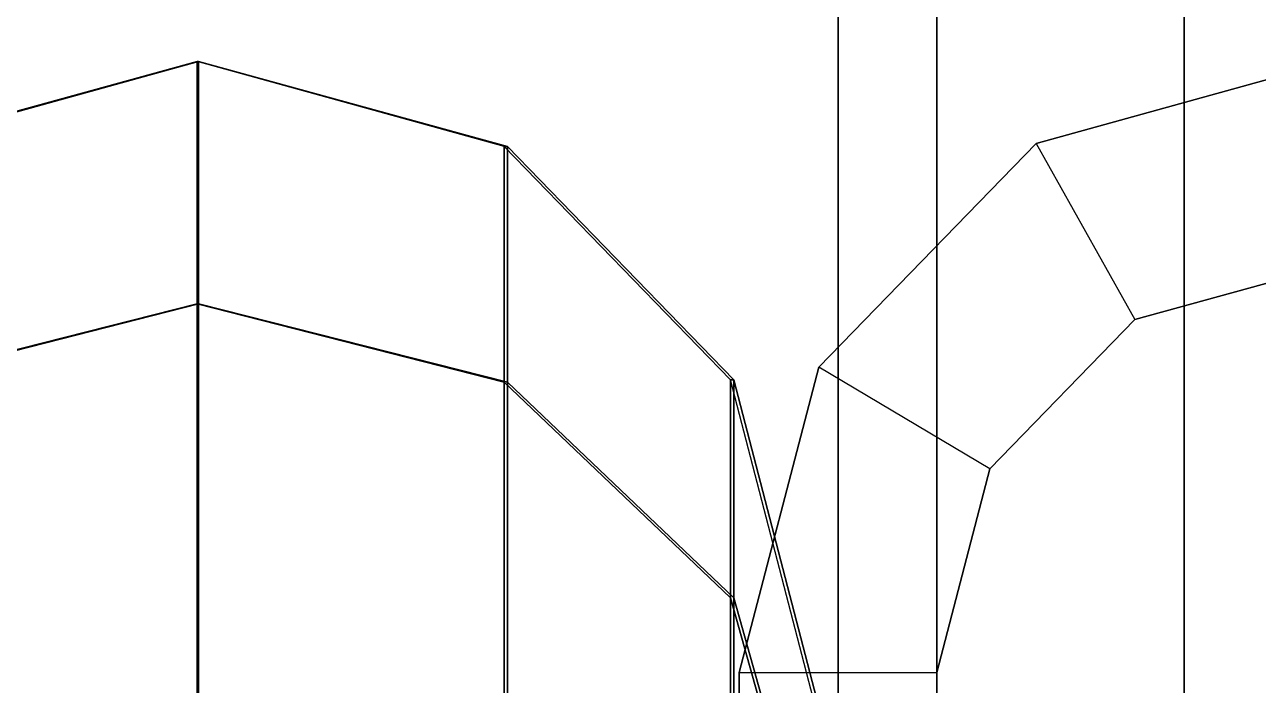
# Model space of a CAD drawing. Extents: x -5 to 335, y -500 to 0.
# Drawn here: x 161.76 to 185.99, y -47.25 to -34.28 of the extents above; entities that cross this region are included whole.
import ezdxf

# ---------------------------------------------------------------- set-up
doc = ezdxf.new("R2010")
doc.units = 0
doc.header["$MEASUREMENT"] = 0
doc.layers.add('ACESSORIO', color=7, linetype='CONTINUOUS')

msp = doc.modelspace()

# ---------------------------------------------------------------- linework, layer by layer
at = {"layer": 'ACESSORIO'}
for points in [[(177.74, -500, 4.07), (179.68, -500, 4.07), (179.68, 0, 4.07), (177.74, 0, 4.07)], [(179.68, -500, 4.07), (177.74, -500, 4.07), (177.74, 0, 4.07), (179.68, 0, 4.07)], [(177.74, -500, 56.98), (179.68, -500, 56.98), (179.68, 0, 56.98), (177.74, 0, 56.98)], [(177.74, -500, 56.98), (177.74, -500, 4.07), (177.74, 0, 4.07), (177.74, 0, 56.98)], [(179.68, -500, 4.07), (184.54, -500, 4.07), (184.54, 0, 4.07), (179.68, 0, 4.07)], [(179.68, -500, 6.1), (184.54, -500, 6.1), (184.54, 0, 6.1), (179.68, 0, 6.1)], [(179.68, -500, 54.94), (184.54, -500, 54.94), (184.54, 0, 54.94), (179.68, 0, 54.94)], [(179.68, -500, 56.98), (184.54, -500, 56.98), (184.54, 0, 56.98), (179.68, 0, 56.98)], [(179.68, -500, 56.98), (179.68, -500, 4.07), (179.68, 0, 4.07), (179.68, 0, 56.98)], [(184.54, 0, 4.07), (184.54, 0, 6.1), (184.54, -500, 6.1), (184.54, -500, 4.07)], [(184.54, 0, 56.98), (184.54, 0, 54.94), (184.54, -500, 54.94), (184.54, -500, 56.98)], [(159.15, -36.67, 1686.41), (165.18, -35, 1686.41), (165.15, -35, 78.22), (159.08, -36.67, 78.22)], [(159.08, -36.67, 78.22), (159.08, -41.3, 54.53), (165.15, -39.76, 53.88), (165.15, -35, 78.22)], [(159.15, -36.67, 1686.41), (159.15, -41.3, 1710.1), (165.18, -39.76, 1710.75), (165.18, -35, 1686.41)], [(165.15, -35, 78.22), (165.15, -39.76, 53.88), (171.18, -41.3, 54.53), (171.18, -36.67, 78.22)], [(165.18, -35, 1686.41), (171.25, -36.67, 1686.41), (171.18, -36.67, 78.22), (165.15, -35, 78.22)], [(165.18, -35, 1686.41), (165.18, -39.76, 1710.75), (171.25, -41.3, 1710.1), (171.25, -36.67, 1686.41)], [(187.45, -35, 122.09), (187.45, -35, 126.16), (181.63, -36.61, 126.16), (181.63, -36.61, 122.09)], [(181.63, -36.61, 122.09), (183.57, -40.07, 122.09), (187.45, -39, 122.09), (187.45, -35, 122.09)], [(181.63, -36.61, 126.16), (183.57, -40.07, 126.16), (187.45, -39, 126.16), (187.45, -35, 126.16)], [(187.45, -35, 170.93), (187.45, -35, 175), (181.63, -36.61, 175), (181.63, -36.61, 170.93)], [(181.63, -36.61, 170.93), (183.57, -40.07, 170.93), (187.45, -39, 170.93), (187.45, -35, 170.93)], [(181.63, -36.61, 175), (183.57, -40.07, 175), (187.45, -39, 175), (187.45, -35, 175)], [(187.45, -35, 219.77), (187.45, -35, 223.84), (181.63, -36.61, 223.84), (181.63, -36.61, 219.77)], [(181.63, -36.61, 219.77), (183.57, -40.07, 219.77), (187.45, -39, 219.77), (187.45, -35, 219.77)], [(181.63, -36.61, 223.84), (183.57, -40.07, 223.84), (187.45, -39, 223.84), (187.45, -35, 223.84)], [(187.45, -35, 442.59), (187.45, -35, 446.66), (181.63, -36.61, 446.66), (181.63, -36.61, 442.59)], [(181.63, -36.61, 442.59), (183.57, -40.07, 442.59), (187.45, -39, 442.59), (187.45, -35, 442.59)], [(181.63, -36.61, 446.66), (183.57, -40.07, 446.66), (187.45, -39, 446.66), (187.45, -35, 446.66)], [(181.63, -36.61, 495.49), (183.57, -40.07, 495.49), (187.45, -39, 495.49), (187.45, -35, 495.49)], [(181.63, -36.61, 491.42), (183.57, -40.07, 491.42), (187.45, -39, 491.42), (187.45, -35, 491.42)], [(187.45, -35, 491.42), (187.45, -35, 495.49), (181.63, -36.61, 495.49), (181.63, -36.61, 491.42)], [(187.45, -35, 540.26), (187.45, -35, 544.33), (181.63, -36.61, 544.33), (181.63, -36.61, 540.26)], [(181.63, -36.61, 540.26), (183.57, -40.07, 540.26), (187.45, -39, 540.26), (187.45, -35, 540.26)], [(181.63, -36.61, 544.33), (183.57, -40.07, 544.33), (187.45, -39, 544.33), (187.45, -35, 544.33)], [(181.63, -36.61, 767.15), (183.57, -40.07, 767.15), (187.45, -39, 767.15), (187.45, -35, 767.15)], [(181.63, -36.61, 763.08), (183.57, -40.07, 763.08), (187.45, -39, 763.08), (187.45, -35, 763.08)], [(187.45, -35, 763.08), (187.45, -35, 767.15), (181.63, -36.61, 767.15), (181.63, -36.61, 763.08)], [(187.45, -35, 811.92), (187.45, -35, 815.99), (181.63, -36.61, 815.99), (181.63, -36.61, 811.92)], [(181.63, -36.61, 811.92), (183.57, -40.07, 811.92), (187.45, -39, 811.92), (187.45, -35, 811.92)], [(181.63, -36.61, 815.99), (183.57, -40.07, 815.99), (187.45, -39, 815.99), (187.45, -35, 815.99)], [(181.63, -36.61, 864.83), (183.57, -40.07, 864.83), (187.45, -39, 864.83), (187.45, -35, 864.83)], [(181.63, -36.61, 860.76), (183.57, -40.07, 860.76), (187.45, -39, 860.76), (187.45, -35, 860.76)], [(187.45, -35, 860.76), (187.45, -35, 864.83), (181.63, -36.61, 864.83), (181.63, -36.61, 860.76)], [(187.45, -35, 1083.58), (187.45, -35, 1087.65), (181.63, -36.61, 1087.65), (181.63, -36.61, 1083.58)], [(181.63, -36.61, 1083.58), (183.57, -40.07, 1083.58), (187.45, -39, 1083.58), (187.45, -35, 1083.58)], [(181.63, -36.61, 1087.65), (183.57, -40.07, 1087.65), (187.45, -39, 1087.65), (187.45, -35, 1087.65)], [(181.63, -36.61, 1136.48), (183.57, -40.07, 1136.48), (187.45, -39, 1136.48), (187.45, -35, 1136.48)], [(181.63, -36.61, 1132.41), (183.57, -40.07, 1132.41), (187.45, -39, 1132.41), (187.45, -35, 1132.41)], [(187.45, -35, 1132.41), (187.45, -35, 1136.48), (181.63, -36.61, 1136.48), (181.63, -36.61, 1132.41)], [(187.45, -35, 1181.25), (187.45, -35, 1185.32), (181.63, -36.61, 1185.32), (181.63, -36.61, 1181.25)], [(181.63, -36.61, 1181.25), (183.57, -40.07, 1181.25), (187.45, -39, 1181.25), (187.45, -35, 1181.25)], [(181.63, -36.61, 1185.32), (183.57, -40.07, 1185.32), (187.45, -39, 1185.32), (187.45, -35, 1185.32)], [(181.63, -36.61, 1412.21), (183.57, -40.07, 1412.21), (187.45, -39, 1412.21), (187.45, -35, 1412.21)], [(181.63, -36.61, 1408.14), (183.57, -40.07, 1408.14), (187.45, -39, 1408.14), (187.45, -35, 1408.14)], [(187.45, -35, 1408.14), (187.45, -35, 1412.21), (181.63, -36.61, 1412.21), (181.63, -36.61, 1408.14)], [(187.45, -35, 1456.98), (187.45, -35, 1461.05), (181.63, -36.61, 1461.05), (181.63, -36.61, 1456.98)], [(181.63, -36.61, 1456.98), (183.57, -40.07, 1456.98), (187.45, -39, 1456.98), (187.45, -35, 1456.98)], [(181.63, -36.61, 1461.05), (183.57, -40.07, 1461.05), (187.45, -39, 1461.05), (187.45, -35, 1461.05)], [(181.63, -36.61, 1509.88), (183.57, -40.07, 1509.88), (187.45, -39, 1509.88), (187.45, -35, 1509.88)], [(181.63, -36.61, 1505.81), (183.57, -40.07, 1505.81), (187.45, -39, 1505.81), (187.45, -35, 1505.81)], [(187.45, -35, 1505.81), (187.45, -35, 1509.88), (181.63, -36.61, 1509.88), (181.63, -36.61, 1505.81)], [(171.25, -36.67, 1686.41), (175.69, -41.25, 1686.41), (175.63, -41.25, 78.22), (171.18, -36.67, 78.21)], [(171.18, -36.67, 78.22), (171.18, -41.3, 54.53), (175.63, -45.53, 56.32), (175.63, -41.25, 78.22)], [(171.25, -36.67, 1686.41), (171.25, -41.3, 1710.1), (175.69, -45.53, 1708.32), (175.69, -41.25, 1686.41)], [(181.63, -36.61, 175), (181.63, -36.61, 170.93), (177.36, -41, 170.93), (177.36, -41, 175)], [(181.63, -36.61, 126.16), (181.63, -36.61, 122.09), (177.36, -41, 122.09), (177.36, -41, 126.16)], [(180.72, -43, 126.16), (177.36, -41, 126.16), (181.63, -36.61, 126.16), (183.57, -40.07, 126.16)], [(180.72, -43, 122.09), (177.36, -41, 122.09), (181.63, -36.61, 122.09), (183.57, -40.07, 122.09)], [(180.72, -43, 170.93), (177.36, -41, 170.93), (181.63, -36.61, 170.93), (183.57, -40.07, 170.93)], [(180.72, -43, 175), (177.36, -41, 175), (181.63, -36.61, 175), (183.57, -40.07, 175)], [(181.63, -36.61, 223.84), (181.63, -36.61, 219.77), (177.36, -41, 219.77), (177.36, -41, 223.84)], [(180.72, -43, 219.77), (177.36, -41, 219.77), (181.63, -36.61, 219.77), (183.57, -40.07, 219.77)], [(180.72, -43, 223.84), (177.36, -41, 223.84), (181.63, -36.61, 223.84), (183.57, -40.07, 223.84)], [(181.63, -36.61, 446.66), (181.63, -36.61, 442.59), (177.36, -41, 442.59), (177.36, -41, 446.66)], [(180.72, -43, 442.59), (177.36, -41, 442.59), (181.63, -36.61, 442.59), (183.57, -40.07, 442.59)], [(180.72, -43, 446.66), (177.36, -41, 446.66), (181.63, -36.61, 446.66), (183.57, -40.07, 446.66)], [(181.63, -36.61, 544.33), (181.63, -36.61, 540.26), (177.36, -41, 540.26), (177.36, -41, 544.33)], [(181.63, -36.61, 495.49), (181.63, -36.61, 491.42), (177.36, -41, 491.42), (177.36, -41, 495.49)], [(180.72, -43, 495.49), (177.36, -41, 495.49), (181.63, -36.61, 495.49), (183.57, -40.07, 495.49)], [(180.72, -43, 491.42), (177.36, -41, 491.42), (181.63, -36.61, 491.42), (183.57, -40.07, 491.42)], [(180.72, -43, 540.26), (177.36, -41, 540.26), (181.63, -36.61, 540.26), (183.57, -40.07, 540.26)], [(180.72, -43, 544.33), (177.36, -41, 544.33), (181.63, -36.61, 544.33), (183.57, -40.07, 544.33)], [(181.63, -36.61, 864.83), (181.63, -36.61, 860.76), (177.36, -41, 860.76), (177.36, -41, 864.83)], [(181.63, -36.61, 815.99), (181.63, -36.61, 811.92), (177.36, -41, 811.92), (177.36, -41, 815.99)], [(181.63, -36.61, 767.15), (181.63, -36.61, 763.08), (177.36, -41, 763.08), (177.36, -41, 767.15)], [(180.72, -43, 767.15), (177.36, -41, 767.15), (181.63, -36.61, 767.15), (183.57, -40.07, 767.15)], [(180.72, -43, 763.08), (177.36, -41, 763.08), (181.63, -36.61, 763.08), (183.57, -40.07, 763.08)], [(180.72, -43, 811.92), (177.36, -41, 811.92), (181.63, -36.61, 811.92), (183.57, -40.07, 811.92)], [(180.72, -43, 815.99), (177.36, -41, 815.99), (181.63, -36.61, 815.99), (183.57, -40.07, 815.99)], [(180.72, -43, 864.83), (177.36, -41, 864.83), (181.63, -36.61, 864.83), (183.57, -40.07, 864.83)], [(180.72, -43, 860.76), (177.36, -41, 860.76), (181.63, -36.61, 860.76), (183.57, -40.07, 860.76)], [(181.63, -36.61, 1136.48), (181.63, -36.61, 1132.41), (177.36, -41, 1132.41), (177.36, -41, 1136.48)], [(181.63, -36.61, 1087.65), (181.63, -36.61, 1083.58), (177.36, -41, 1083.58), (177.36, -41, 1087.65)], [(180.72, -43, 1083.58), (177.36, -41, 1083.58), (181.63, -36.61, 1083.58), (183.57, -40.07, 1083.58)], [(180.72, -43, 1087.65), (177.36, -41, 1087.65), (181.63, -36.61, 1087.65), (183.57, -40.07, 1087.65)], [(180.72, -43, 1136.48), (177.36, -41, 1136.48), (181.63, -36.61, 1136.48), (183.57, -40.07, 1136.48)], [(180.72, -43, 1132.41), (177.36, -41, 1132.41), (181.63, -36.61, 1132.41), (183.57, -40.07, 1132.41)], [(181.63, -36.61, 1185.32), (181.63, -36.61, 1181.25), (177.36, -41, 1181.25), (177.36, -41, 1185.32)], [(180.72, -43, 1181.25), (177.36, -41, 1181.25), (181.63, -36.61, 1181.25), (183.57, -40.07, 1181.25)], [(180.72, -43, 1185.32), (177.36, -41, 1185.32), (181.63, -36.61, 1185.32), (183.57, -40.07, 1185.32)], [(181.63, -36.61, 1412.21), (181.63, -36.61, 1408.14), (177.36, -41, 1408.14), (177.36, -41, 1412.21)], [(180.72, -43, 1412.21), (177.36, -41, 1412.21), (181.63, -36.61, 1412.21), (183.57, -40.07, 1412.21)], [(180.72, -43, 1408.14), (177.36, -41, 1408.14), (181.63, -36.61, 1408.14), (183.57, -40.07, 1408.14)], [(181.63, -36.61, 1509.88), (181.63, -36.61, 1505.81), (177.36, -41, 1505.81), (177.36, -41, 1509.88)], [(181.63, -36.61, 1461.05), (181.63, -36.61, 1456.98), (177.36, -41, 1456.98), (177.36, -41, 1461.05)], [(180.72, -43, 1456.98), (177.36, -41, 1456.98), (181.63, -36.61, 1456.98), (183.57, -40.07, 1456.98)], [(180.72, -43, 1461.05), (177.36, -41, 1461.05), (181.63, -36.61, 1461.05), (183.57, -40.07, 1461.05)], [(180.72, -43, 1509.88), (177.36, -41, 1509.88), (181.63, -36.61, 1509.88), (183.57, -40.07, 1509.88)], [(180.72, -43, 1505.81), (177.36, -41, 1505.81), (181.63, -36.61, 1505.81), (183.57, -40.07, 1505.81)], [(183.57, -40.07, 126.16), (183.57, -40.07, 122.09), (187.45, -39, 122.09), (187.45, -39, 126.16)], [(183.57, -40.07, 175), (183.57, -40.07, 170.93), (187.45, -39, 170.93), (187.45, -39, 175)], [(183.57, -40.07, 223.84), (183.57, -40.07, 219.77), (187.45, -39, 219.77), (187.45, -39, 223.84)], [(183.57, -40.07, 446.66), (183.57, -40.07, 442.59), (187.45, -39, 442.59), (187.45, -39, 446.66)], [(183.57, -40.07, 495.49), (183.57, -40.07, 491.42), (187.45, -39, 491.42), (187.45, -39, 495.49)], [(183.57, -40.07, 544.33), (183.57, -40.07, 540.26), (187.45, -39, 540.26), (187.45, -39, 544.33)], [(183.57, -40.07, 767.15), (183.57, -40.07, 763.08), (187.45, -39, 763.08), (187.45, -39, 767.15)], [(183.57, -40.07, 864.83), (183.57, -40.07, 860.76), (187.45, -39, 860.76), (187.45, -39, 864.83)], [(183.57, -40.07, 815.99), (183.57, -40.07, 811.92), (187.45, -39, 811.92), (187.45, -39, 815.99)], [(183.57, -40.07, 1136.48), (183.57, -40.07, 1132.41), (187.45, -39, 1132.41), (187.45, -39, 1136.48)], [(183.57, -40.07, 1087.65), (183.57, -40.07, 1083.58), (187.45, -39, 1083.58), (187.45, -39, 1087.65)], [(183.57, -40.07, 1185.32), (183.57, -40.07, 1181.25), (187.45, -39, 1181.25), (187.45, -39, 1185.32)], [(183.57, -40.07, 1412.21), (183.57, -40.07, 1408.14), (187.45, -39, 1408.14), (187.45, -39, 1412.21)], [(183.57, -40.07, 1461.05), (183.57, -40.07, 1456.98), (187.45, -39, 1456.98), (187.45, -39, 1461.05)], [(183.57, -40.07, 1509.88), (183.57, -40.07, 1505.81), (187.45, -39, 1505.81), (187.45, -39, 1509.88)], [(159.08, -41.3, 54.53), (159.08, -54.49, 34.46), (165.15, -53.31, 33.25), (165.15, -39.76, 53.88)], [(159.15, -41.3, 1710.1), (159.15, -54.49, 1730.17), (165.18, -53.31, 1731.38), (165.18, -39.76, 1710.75)], [(165.15, -39.76, 53.88), (165.15, -53.31, 33.25), (171.18, -54.49, 34.46), (171.18, -41.3, 54.53)], [(165.18, -39.76, 1710.75), (165.18, -53.31, 1731.38), (171.25, -54.49, 1730.17), (171.25, -41.3, 1710.1)], [(180.72, -43, 122.09), (180.72, -43, 126.16), (183.57, -40.07, 126.16), (183.57, -40.07, 122.09)], [(180.72, -43, 170.93), (180.72, -43, 175), (183.57, -40.07, 175), (183.57, -40.07, 170.93)], [(180.72, -43, 219.77), (180.72, -43, 223.84), (183.57, -40.07, 223.84), (183.57, -40.07, 219.77)], [(180.72, -43, 442.59), (180.72, -43, 446.66), (183.57, -40.07, 446.66), (183.57, -40.07, 442.59)], [(180.72, -43, 491.42), (180.72, -43, 495.49), (183.57, -40.07, 495.49), (183.57, -40.07, 491.42)], [(180.72, -43, 540.26), (180.72, -43, 544.33), (183.57, -40.07, 544.33), (183.57, -40.07, 540.26)], [(180.72, -43, 763.08), (180.72, -43, 767.15), (183.57, -40.07, 767.15), (183.57, -40.07, 763.08)], [(180.72, -43, 811.92), (180.72, -43, 815.99), (183.57, -40.07, 815.99), (183.57, -40.07, 811.92)], [(180.72, -43, 860.76), (180.72, -43, 864.83), (183.57, -40.07, 864.83), (183.57, -40.07, 860.76)], [(180.72, -43, 1083.58), (180.72, -43, 1087.65), (183.57, -40.07, 1087.65), (183.57, -40.07, 1083.58)], [(180.72, -43, 1132.41), (180.72, -43, 1136.48), (183.57, -40.07, 1136.48), (183.57, -40.07, 1132.41)], [(180.72, -43, 1181.25), (180.72, -43, 1185.32), (183.57, -40.07, 1185.32), (183.57, -40.07, 1181.25)], [(180.72, -43, 1408.14), (180.72, -43, 1412.21), (183.57, -40.07, 1412.21), (183.57, -40.07, 1408.14)], [(180.72, -43, 1456.98), (180.72, -43, 1461.05), (183.57, -40.07, 1461.05), (183.57, -40.07, 1456.98)], [(180.72, -43, 1505.81), (180.72, -43, 1509.88), (183.57, -40.07, 1509.88), (183.57, -40.07, 1505.81)], [(177.36, -41, 219.77), (177.36, -41, 223.84), (175.8, -47, 223.84), (175.8, -47, 219.77)], [(175.8, -47, 219.77), (179.68, -47, 219.77), (180.72, -43, 219.77), (177.36, -41, 219.77)], [(175.8, -47, 223.84), (179.68, -47, 223.84), (180.72, -43, 223.84), (177.36, -41, 223.84)], [(175.8, -47, 126.16), (179.68, -47, 126.16), (180.72, -43, 126.16), (177.36, -41, 126.16)], [(175.8, -47, 122.09), (179.68, -47, 122.09), (180.72, -43, 122.09), (177.36, -41, 122.09)], [(177.36, -41, 122.09), (177.36, -41, 126.16), (175.8, -47, 126.16), (175.8, -47, 122.09)], [(177.36, -41, 170.93), (177.36, -41, 175), (175.8, -47, 175), (175.8, -47, 170.93)], [(175.8, -47, 170.93), (179.68, -47, 170.93), (180.72, -43, 170.93), (177.36, -41, 170.93)], [(175.8, -47, 175), (179.68, -47, 175), (180.72, -43, 175), (177.36, -41, 175)], [(175.8, -47, 495.49), (179.68, -47, 495.49), (180.72, -43, 495.49), (177.36, -41, 495.49)], [(175.8, -47, 491.42), (179.68, -47, 491.42), (180.72, -43, 491.42), (177.36, -41, 491.42)], [(177.36, -41, 491.42), (177.36, -41, 495.49), (175.8, -47, 495.49), (175.8, -47, 491.42)], [(177.36, -41, 540.26), (177.36, -41, 544.33), (175.8, -47, 544.33), (175.8, -47, 540.26)], [(175.8, -47, 540.26), (179.68, -47, 540.26), (180.72, -43, 540.26), (177.36, -41, 540.26)], [(175.8, -47, 544.33), (179.68, -47, 544.33), (180.72, -43, 544.33), (177.36, -41, 544.33)], [(177.36, -41, 442.59), (177.36, -41, 446.66), (175.8, -47, 446.66), (175.8, -47, 442.59)], [(175.8, -47, 442.59), (179.68, -47, 442.59), (180.72, -43, 442.59), (177.36, -41, 442.59)], [(175.8, -47, 446.66), (179.68, -47, 446.66), (180.72, -43, 446.66), (177.36, -41, 446.66)], [(175.8, -47, 767.15), (179.68, -47, 767.15), (180.72, -43, 767.15), (177.36, -41, 767.15)], [(175.8, -47, 763.08), (179.68, -47, 763.08), (180.72, -43, 763.08), (177.36, -41, 763.08)], [(177.36, -41, 763.08), (177.36, -41, 767.15), (175.8, -47, 767.15), (175.8, -47, 763.08)], [(177.36, -41, 811.92), (177.36, -41, 815.99), (175.8, -47, 815.99), (175.8, -47, 811.92)], [(175.8, -47, 811.92), (179.68, -47, 811.92), (180.72, -43, 811.92), (177.36, -41, 811.92)], [(175.8, -47, 815.99), (179.68, -47, 815.99), (180.72, -43, 815.99), (177.36, -41, 815.99)], [(175.8, -47, 864.83), (179.68, -47, 864.83), (180.72, -43, 864.83), (177.36, -41, 864.83)], [(175.8, -47, 860.76), (179.68, -47, 860.76), (180.72, -43, 860.76), (177.36, -41, 860.76)], [(177.36, -41, 860.76), (177.36, -41, 864.83), (175.8, -47, 864.83), (175.8, -47, 860.76)], [(177.36, -41, 1083.58), (177.36, -41, 1087.65), (175.8, -47, 1087.65), (175.8, -47, 1083.58)], [(175.8, -47, 1083.58), (179.68, -47, 1083.58), (180.72, -43, 1083.58), (177.36, -41, 1083.58)], [(175.8, -47, 1087.65), (179.68, -47, 1087.65), (180.72, -43, 1087.65), (177.36, -41, 1087.65)], [(175.8, -47, 1136.48), (179.68, -47, 1136.48), (180.72, -43, 1136.48), (177.36, -41, 1136.48)], [(175.8, -47, 1132.41), (179.68, -47, 1132.41), (180.72, -43, 1132.41), (177.36, -41, 1132.41)], [(177.36, -41, 1132.41), (177.36, -41, 1136.48), (175.8, -47, 1136.48), (175.8, -47, 1132.41)], [(175.8, -47, 1412.21), (179.68, -47, 1412.21), (180.72, -43, 1412.21), (177.36, -41, 1412.21)], [(175.8, -47, 1408.14), (179.68, -47, 1408.14), (180.72, -43, 1408.14), (177.36, -41, 1408.14)], [(177.36, -41, 1408.14), (177.36, -41, 1412.21), (175.8, -47, 1412.21), (175.8, -47, 1408.14)], [(177.36, -41, 1181.25), (177.36, -41, 1185.32), (175.8, -47, 1185.32), (175.8, -47, 1181.25)], [(175.8, -47, 1181.25), (179.68, -47, 1181.25), (180.72, -43, 1181.25), (177.36, -41, 1181.25)], [(175.8, -47, 1185.32), (179.68, -47, 1185.32), (180.72, -43, 1185.32), (177.36, -41, 1185.32)], [(175.8, -47, 1456.98), (179.68, -47, 1456.98), (180.72, -43, 1456.98), (177.36, -41, 1456.98)], [(175.8, -47, 1461.05), (179.68, -47, 1461.05), (180.72, -43, 1461.05), (177.36, -41, 1461.05)], [(177.36, -41, 1456.98), (177.36, -41, 1461.05), (175.8, -47, 1461.05), (175.8, -47, 1456.98)], [(175.8, -47, 1509.88), (179.68, -47, 1509.88), (180.72, -43, 1509.88), (177.36, -41, 1509.88)], [(175.8, -47, 1505.81), (179.68, -47, 1505.81), (180.72, -43, 1505.81), (177.36, -41, 1505.81)], [(177.36, -41, 1505.81), (177.36, -41, 1509.88), (175.8, -47, 1509.88), (175.8, -47, 1505.81)], [(171.18, -41.3, 54.53), (171.18, -54.49, 34.46), (175.63, -57.73, 37.75), (175.63, -45.53, 56.32)], [(171.25, -41.3, 1710.1), (171.25, -54.49, 1730.17), (175.69, -57.73, 1726.88), (175.69, -45.53, 1708.32)], [(175.69, -41.25, 1686.41), (177.32, -47.5, 1686.41), (177.25, -47.5, 78.22), (175.63, -41.25, 78.22)], [(175.63, -41.25, 78.22), (175.63, -45.53, 56.32), (177.25, -51.31, 58.75), (177.25, -47.5, 78.22)], [(175.69, -41.25, 1686.41), (175.69, -45.53, 1708.32), (177.32, -51.31, 1705.88), (177.32, -47.5, 1686.41)], [(179.68, -47, 223.84), (179.68, -47, 219.77), (180.72, -43, 219.77), (180.72, -43, 223.84)], [(179.68, -47, 126.16), (179.68, -47, 122.09), (180.72, -43, 122.09), (180.72, -43, 126.16)], [(179.68, -47, 175), (179.68, -47, 170.93), (180.72, -43, 170.93), (180.72, -43, 175)], [(179.68, -47, 495.49), (179.68, -47, 491.42), (180.72, -43, 491.42), (180.72, -43, 495.49)], [(179.68, -47, 544.33), (179.68, -47, 540.26), (180.72, -43, 540.26), (180.72, -43, 544.33)], [(179.68, -47, 446.66), (179.68, -47, 442.59), (180.72, -43, 442.59), (180.72, -43, 446.66)], [(179.68, -47, 767.15), (179.68, -47, 763.08), (180.72, -43, 763.08), (180.72, -43, 767.15)], [(179.68, -47, 815.99), (179.68, -47, 811.92), (180.72, -43, 811.92), (180.72, -43, 815.99)], [(179.68, -47, 864.83), (179.68, -47, 860.76), (180.72, -43, 860.76), (180.72, -43, 864.83)], [(179.68, -47, 1087.65), (179.68, -47, 1083.58), (180.72, -43, 1083.58), (180.72, -43, 1087.65)], [(179.68, -47, 1136.48), (179.68, -47, 1132.41), (180.72, -43, 1132.41), (180.72, -43, 1136.48)], [(179.68, -47, 1412.21), (179.68, -47, 1408.14), (180.72, -43, 1408.14), (180.72, -43, 1412.21)], [(179.68, -47, 1185.32), (179.68, -47, 1181.25), (180.72, -43, 1181.25), (180.72, -43, 1185.32)], [(179.68, -47, 1461.05), (179.68, -47, 1456.98), (180.72, -43, 1456.98), (180.72, -43, 1461.05)], [(179.68, -47, 1509.88), (179.68, -47, 1505.81), (180.72, -43, 1505.81), (180.72, -43, 1509.88)], [(175.63, -45.53, 56.32), (175.63, -57.73, 37.75), (177.25, -62.14, 42.24), (177.25, -51.31, 58.75)], [(175.69, -45.53, 1708.32), (175.69, -57.73, 1726.88), (177.32, -62.14, 1722.39), (177.32, -51.31, 1705.88)], [(179.68, -54, 170.93), (175.8, -54, 170.93), (175.8, -47, 170.93), (179.68, -47, 170.93)], [(179.68, -54, 175), (175.8, -54, 175), (175.8, -47, 175), (179.68, -47, 175)], [(179.68, -54, 126.16), (175.8, -54, 126.16), (175.8, -47, 126.16), (179.68, -47, 126.16)], [(179.68, -54, 122.09), (175.8, -54, 122.09), (175.8, -47, 122.09), (179.68, -47, 122.09)], [(175.8, -47, 126.16), (175.8, -47, 122.09), (175.8, -54, 122.09), (175.8, -54, 126.16)], [(175.8, -47, 175), (175.8, -47, 170.93), (175.8, -54, 170.93), (175.8, -54, 175)], [(179.68, -54, 219.77), (175.8, -54, 219.77), (175.8, -47, 219.77), (179.68, -47, 219.77)], [(179.68, -54, 223.84), (175.8, -54, 223.84), (175.8, -47, 223.84), (179.68, -47, 223.84)], [(175.8, -47, 223.84), (175.8, -47, 219.77), (175.8, -54, 219.77), (175.8, -54, 223.84)], [(179.68, -54, 442.59), (175.8, -54, 442.59), (175.8, -47, 442.59), (179.68, -47, 442.59)], [(179.68, -54, 446.66), (175.8, -54, 446.66), (175.8, -47, 446.66), (179.68, -47, 446.66)], [(175.8, -47, 446.66), (175.8, -47, 442.59), (175.8, -54, 442.59), (175.8, -54, 446.66)], [(179.68, -54, 540.26), (175.8, -54, 540.26), (175.8, -47, 540.26), (179.68, -47, 540.26)], [(179.68, -54, 544.33), (175.8, -54, 544.33), (175.8, -47, 544.33), (179.68, -47, 544.33)], [(179.68, -54, 495.49), (175.8, -54, 495.49), (175.8, -47, 495.49), (179.68, -47, 495.49)], [(179.68, -54, 491.42), (175.8, -54, 491.42), (175.8, -47, 491.42), (179.68, -47, 491.42)], [(175.8, -47, 495.49), (175.8, -47, 491.42), (175.8, -54, 491.42), (175.8, -54, 495.49)], [(175.8, -47, 544.33), (175.8, -47, 540.26), (175.8, -54, 540.26), (175.8, -54, 544.33)], [(179.68, -54, 864.83), (175.8, -54, 864.83), (175.8, -47, 864.83), (179.68, -47, 864.83)], [(179.68, -54, 860.76), (175.8, -54, 860.76), (175.8, -47, 860.76), (179.68, -47, 860.76)], [(179.68, -54, 811.92), (175.8, -54, 811.92), (175.8, -47, 811.92), (179.68, -47, 811.92)], [(179.68, -54, 815.99), (175.8, -54, 815.99), (175.8, -47, 815.99), (179.68, -47, 815.99)], [(179.68, -54, 767.15), (175.8, -54, 767.15), (175.8, -47, 767.15), (179.68, -47, 767.15)], [(179.68, -54, 763.08), (175.8, -54, 763.08), (175.8, -47, 763.08), (179.68, -47, 763.08)], [(175.8, -47, 767.15), (175.8, -47, 763.08), (175.8, -54, 763.08), (175.8, -54, 767.15)], [(175.8, -47, 815.99), (175.8, -47, 811.92), (175.8, -54, 811.92), (175.8, -54, 815.99)], [(175.8, -47, 864.83), (175.8, -47, 860.76), (175.8, -54, 860.76), (175.8, -54, 864.83)], [(179.68, -54, 1136.48), (175.8, -54, 1136.48), (175.8, -47, 1136.48), (179.68, -47, 1136.48)], [(179.68, -54, 1132.41), (175.8, -54, 1132.41), (175.8, -47, 1132.41), (179.68, -47, 1132.41)], [(179.68, -54, 1083.58), (175.8, -54, 1083.58), (175.8, -47, 1083.58), (179.68, -47, 1083.58)], [(179.68, -54, 1087.65), (175.8, -54, 1087.65), (175.8, -47, 1087.65), (179.68, -47, 1087.65)], [(175.8, -47, 1087.65), (175.8, -47, 1083.58), (175.8, -54, 1083.58), (175.8, -54, 1087.65)], [(175.8, -47, 1136.48), (175.8, -47, 1132.41), (175.8, -54, 1132.41), (175.8, -54, 1136.48)], [(179.68, -54, 1185.32), (175.8, -54, 1185.32), (175.8, -47, 1185.32), (179.68, -47, 1185.32)], [(179.68, -54, 1181.25), (175.8, -54, 1181.25), (175.8, -47, 1181.25), (179.68, -47, 1181.25)], [(175.8, -47, 1185.32), (175.8, -47, 1181.25), (175.8, -54, 1181.25), (175.8, -54, 1185.32)], [(179.68, -54, 1412.21), (175.8, -54, 1412.21), (175.8, -47, 1412.21), (179.68, -47, 1412.21)], [(179.68, -54, 1408.14), (175.8, -54, 1408.14), (175.8, -47, 1408.14), (179.68, -47, 1408.14)], [(175.8, -47, 1412.21), (175.8, -47, 1408.14), (175.8, -54, 1408.14), (175.8, -54, 1412.21)], [(179.68, -54, 1509.88), (175.8, -54, 1509.88), (175.8, -47, 1509.88), (179.68, -47, 1509.88)], [(179.68, -54, 1505.81), (175.8, -54, 1505.81), (175.8, -47, 1505.81), (179.68, -47, 1505.81)], [(179.68, -54, 1456.98), (175.8, -54, 1456.98), (175.8, -47, 1456.98), (179.68, -47, 1456.98)], [(179.68, -54, 1461.05), (175.8, -54, 1461.05), (175.8, -47, 1461.05), (179.68, -47, 1461.05)], [(175.8, -47, 1461.05), (175.8, -47, 1456.98), (175.8, -54, 1456.98), (175.8, -54, 1461.05)], [(175.8, -47, 1509.88), (175.8, -47, 1505.81), (175.8, -54, 1505.81), (175.8, -54, 1509.88)], [(179.68, -54, 122.09), (179.68, -54, 126.16), (179.68, -47, 126.16), (179.68, -47, 122.09)], [(179.68, -54, 170.93), (179.68, -54, 175), (179.68, -47, 175), (179.68, -47, 170.93)], [(179.68, -54, 219.77), (179.68, -54, 223.84), (179.68, -47, 223.84), (179.68, -47, 219.77)], [(179.68, -54, 442.59), (179.68, -54, 446.66), (179.68, -47, 446.66), (179.68, -47, 442.59)], [(179.68, -54, 491.42), (179.68, -54, 495.49), (179.68, -47, 495.49), (179.68, -47, 491.42)], [(179.68, -54, 540.26), (179.68, -54, 544.33), (179.68, -47, 544.33), (179.68, -47, 540.26)], [(179.68, -54, 763.08), (179.68, -54, 767.15), (179.68, -47, 767.15), (179.68, -47, 763.08)], [(179.68, -54, 811.92), (179.68, -54, 815.99), (179.68, -47, 815.99), (179.68, -47, 811.92)], [(179.68, -54, 860.76), (179.68, -54, 864.83), (179.68, -47, 864.83), (179.68, -47, 860.76)], [(179.68, -54, 1083.58), (179.68, -54, 1087.65), (179.68, -47, 1087.65), (179.68, -47, 1083.58)], [(179.68, -54, 1132.41), (179.68, -54, 1136.48), (179.68, -47, 1136.48), (179.68, -47, 1132.41)], [(179.68, -54, 1181.25), (179.68, -54, 1185.32), (179.68, -47, 1185.32), (179.68, -47, 1181.25)], [(179.68, -54, 1408.14), (179.68, -54, 1412.21), (179.68, -47, 1412.21), (179.68, -47, 1408.14)], [(179.68, -54, 1456.98), (179.68, -54, 1461.05), (179.68, -47, 1461.05), (179.68, -47, 1456.98)], [(179.68, -54, 1505.81), (179.68, -54, 1509.88), (179.68, -47, 1509.88), (179.68, -47, 1505.81)]]:
    msp.add_3dface(points, dxfattribs=at)

doc.saveas('drawing.dxf')
